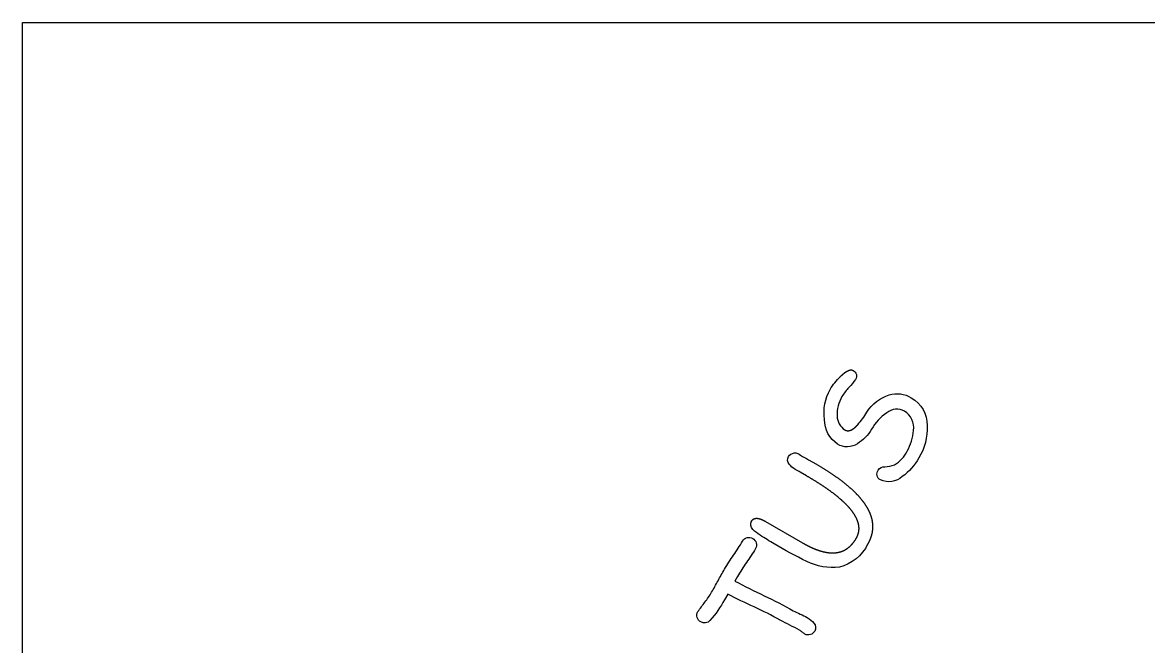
# Model space of a CAD drawing. Header units: millimetres. Extents: x -36.8 to 36.9, y -17.3 to 17.4.
# Drawn here: x -36.85 to -11.24, y 3.17 to 17.35 of the extents above; entities that cross this region are included whole.
import ezdxf

# ---------------------------------------------------------------- set-up
doc = ezdxf.new("R2010")
doc.units = ezdxf.units.MM
doc.layers.get('0').update_dxf_attribs({"lineweight": 25, "true_color": 0xffffff})
doc.layers.add('1', color=3, linetype='Continuous', lineweight=25, true_color=0x00ff00)

msp = doc.modelspace()

# ---------------------------------------------------------------- linework, layer by layer
for p, q in [((-36.85, 17.35), (36.85, 17.35)), ((-36.85, -17.35), (-36.85, 17.35))]:
    msp.add_line(p, q)
at = {"layer": '1', "flags": 128}
for points in [[(-17.334, 6.954, -0.22912), (-17.409, 7.051, -0.191926), (-17.387, 7.177, -0.26278), (-17.235, 7.254, 0.090366), (-17.012, 7.299, 0.143531), (-16.727, 7.608, 0.118952), (-16.584, 8.077, 0.304179), (-16.786, 8.519, 0.302265), (-17.191, 8.478, 0.113344), (-17.536, 8.106, -0.120268), (-17.858, 7.776, -0.289806), (-18.309, 7.765, -0.248192), (-18.608, 8.325, -0.160507), (-18.477, 9.012, -0.065487), (-18.248, 9.299), (-18.247, 9.301), (-18.245, 9.302), (-18.244, 9.304), (-18.242, 9.305), (-18.241, 9.307), (-18.239, 9.308), (-18.238, 9.31), (-18.236, 9.311), (-18.234, 9.313), (-18.233, 9.314), (-18.231, 9.316), (-18.23, 9.317), (-18.228, 9.319), (-18.227, 9.32), (-18.226, 9.322), (-18.224, 9.323), (-18.223, 9.324), (-18.221, 9.326), (-18.22, 9.327), (-18.218, 9.329), (-18.217, 9.33), (-18.215, 9.331), (-18.214, 9.333), (-18.212, 9.334), (-18.211, 9.335), (-18.209, 9.337), (-18.208, 9.338), (-18.206, 9.339), (-18.205, 9.341), (-18.204, 9.342), (-18.202, 9.343), (-18.201, 9.345), (-18.199, 9.346), (-18.198, 9.347), (-18.196, 9.349), (-18.195, 9.35), (-18.194, 9.351), (-18.192, 9.352), (-18.191, 9.354), (-18.189, 9.355), (-18.188, 9.356), (-18.186, 9.357), (-18.185, 9.358), (-18.184, 9.36), (-18.182, 9.361), (-18.181, 9.362), (-18.179, 9.363), (-18.178, 9.364), (-18.177, 9.366), (-18.175, 9.367), (-18.174, 9.368), (-18.173, 9.369), (-18.171, 9.37), (-18.17, 9.371), (-18.168, 9.372), (-18.167, 9.374), (-18.166, 9.375), (-18.164, 9.376), (-18.163, 9.377), (-18.162, 9.378), (-18.16, 9.379), (-18.159, 9.38), (-18.158, 9.381), (-18.156, 9.382), (-18.155, 9.383), (-18.154, 9.384), (-18.152, 9.385), (-18.151, 9.386), (-18.15, 9.387), (-18.148, 9.388), (-18.147, 9.389), (-18.146, 9.39), (-18.144, 9.391), (-18.143, 9.392), (-18.142, 9.393), (-18.14, 9.394), (-18.139, 9.395), (-18.138, 9.396), (-18.137, 9.397), (-18.135, 9.398), (-18.134, 9.399), (-18.133, 9.4), (-18.131, 9.401), (-18.13, 9.402), (-18.129, 9.402), (-18.128, 9.403), (-18.126, 9.404), (-18.125, 9.405), (-18.124, 9.406), (-18.123, 9.407), (-18.121, 9.408), (-18.12, 9.408), (-18.119, 9.409), (-18.118, 9.41), (-18.116, 9.411), (-18.115, 9.412), (-18.114, 9.412), (-18.113, 9.413), (-18.111, 9.414), (-18.11, 9.415), (-18.109, 9.416), (-18.108, 9.416), (-18.106, 9.417), (-18.105, 9.418), (-18.104, 9.419), (-18.103, 9.419), (-18.102, 9.42), (-18.1, 9.421), (-18.099, 9.421), (-18.098, 9.422), (-18.097, 9.423), (-18.096, 9.424), (-18.094, 9.424), (-18.093, 9.425), (-18.092, 9.426), (-18.091, 9.426), (-18.09, 9.427), (-18.089, 9.427), (-18.087, 9.428), (-18.086, 9.429), (-18.085, 9.429), (-18.084, 9.43), (-18.083, 9.43), (-18.082, 9.431), (-18.08, 9.432), (-18.079, 9.432), (-18.078, 9.433), (-18.077, 9.433), (-18.076, 9.434), (-18.075, 9.434), (-18.074, 9.435), (-18.072, 9.436), (-18.071, 9.436), (-18.07, 9.437), (-18.069, 9.437), (-18.068, 9.438), (-18.067, 9.438), (-18.066, 9.439), (-18.065, 9.439), (-18.063, 9.439), (-18.062, 9.44), (-18.061, 9.44), (-18.06, 9.441), (-18.059, 9.441), (-18.058, 9.442), (-18.057, 9.442), (-18.056, 9.442), (-18.055, 9.443), (-18.054, 9.443), (-18.053, 9.444), (-18.052, 9.444), (-18.05, 9.444), (-18.049, 9.445), (-18.048, 9.445), (-18.047, 9.445), (-18.046, 9.446), (-18.045, 9.446), (-18.044, 9.446), (-18.043, 9.447), (-18.042, 9.447), (-18.041, 9.447), (-18.04, 9.448), (-18.039, 9.448), (-18.038, 9.448), (-18.037, 9.449), (-18.036, 9.449), (-18.035, 9.449), (-18.034, 9.449), (-18.033, 9.45), (-18.032, 9.45), (-18.031, 9.45), (-18.03, 9.45), (-18.029, 9.45), (-18.028, 9.451), (-18.027, 9.451), (-18.026, 9.451), (-18.025, 9.451), (-18.024, 9.451), (-18.023, 9.452), (-18.022, 9.452), (-18.021, 9.452), (-18.02, 9.452), (-18.019, 9.452), (-18.018, 9.452), (-18.017, 9.452), (-18.016, 9.452), (-18.015, 9.453), (-18.014, 9.453), (-18.013, 9.453), (-18.012, 9.453), (-18.011, 9.453), (-18.01, 9.453), (-18.009, 9.453), (-18.008, 9.453), (-18.007, 9.453), (-18.006, 9.453), (-18.005, 9.453), (-18.005, 9.453), (-18.004, 9.453), (-18.003, 9.453), (-18.002, 9.453), (-18.001, 9.453), (-18, 9.453), (-17.999, 9.453), (-17.998, 9.453), (-17.997, 9.453), (-17.996, 9.453), (-17.995, 9.453), (-17.995, 9.453), (-17.994, 9.453), (-17.993, 9.453), (-17.992, 9.453), (-17.991, 9.453), (-17.99, 9.452), (-17.989, 9.452), (-17.988, 9.452), (-17.987, 9.452), (-17.987, 9.452), (-17.986, 9.452), (-17.985, 9.452), (-17.984, 9.451), (-17.983, 9.451), (-17.982, 9.451), (-17.981, 9.451), (-17.981, 9.451), (-17.98, 9.451), (-17.979, 9.45), (-17.978, 9.45), (-17.977, 9.45), (-17.976, 9.45), (-17.976, 9.449), (-17.975, 9.449), (-17.974, 9.449), (-17.973, 9.449), (-17.972, 9.448), (-17.972, 9.448), (-17.971, 9.448), (-17.97, 9.448), (-17.969, 9.447), (-17.968, 9.447), (-17.967, 9.447), (-17.967, 9.446), (-17.966, 9.446), (-17.965, 9.446), (-17.964, 9.445), (-17.964, 9.445), (-17.963, 9.445), (-17.962, 9.444), (-17.961, 9.444), (-17.96, 9.444), (-17.96, 9.443), (-17.959, 9.443), (-17.958, 9.442), (-17.957, 9.442), (-17.957, 9.441), (-17.956, 9.441, -0.49993), (-17.904, 9.239, -0.045217), (-18.051, 9.056, 0.053614), (-18.209, 8.85, 0.150486), (-18.318, 8.406, 0.260313), (-18.142, 8.09), (-18.141, 8.09), (-18.14, 8.089), (-18.139, 8.088), (-18.138, 8.088), (-18.138, 8.087), (-18.137, 8.087), (-18.136, 8.086), (-18.135, 8.086), (-18.134, 8.086), (-18.133, 8.085), (-18.132, 8.085), (-18.131, 8.084), (-18.13, 8.084), (-18.129, 8.083), (-18.128, 8.083), (-18.127, 8.082), (-18.126, 8.082), (-18.125, 8.082), (-18.124, 8.081), (-18.123, 8.081), (-18.122, 8.08), (-18.121, 8.08), (-18.12, 8.08), (-18.119, 8.079), (-18.118, 8.079), (-18.117, 8.079), (-18.117, 8.078), (-18.116, 8.078), (-18.115, 8.078), (-18.114, 8.077), (-18.113, 8.077), (-18.112, 8.077), (-18.111, 8.077), (-18.11, 8.076), (-18.109, 8.076), (-18.108, 8.076), (-18.107, 8.075), (-18.106, 8.075), (-18.105, 8.075), (-18.104, 8.075), (-18.103, 8.075), (-18.102, 8.074), (-18.101, 8.074), (-18.1, 8.074), (-18.099, 8.074), (-18.098, 8.074), (-18.097, 8.073), (-18.096, 8.073), (-18.095, 8.073), (-18.094, 8.073), (-18.093, 8.073), (-18.092, 8.073), (-18.091, 8.072), (-18.09, 8.072), (-18.089, 8.072), (-18.088, 8.072), (-18.087, 8.072), (-18.086, 8.072), (-18.085, 8.072), (-18.084, 8.072), (-18.082, 8.072), (-18.081, 8.072), (-18.08, 8.072), (-18.079, 8.071), (-18.078, 8.071), (-18.077, 8.071), (-18.076, 8.071), (-18.075, 8.071), (-18.074, 8.071), (-18.073, 8.071), (-18.072, 8.071), (-18.071, 8.071), (-18.07, 8.071), (-18.069, 8.071), (-18.068, 8.071), (-18.067, 8.072), (-18.066, 8.072), (-18.065, 8.072), (-18.064, 8.072), (-18.063, 8.072), (-18.062, 8.072), (-18.061, 8.072), (-18.059, 8.072), (-18.058, 8.072), (-18.057, 8.072), (-18.056, 8.072), (-18.055, 8.073), (-18.054, 8.073), (-18.053, 8.073), (-18.052, 8.073), (-18.051, 8.073), (-18.05, 8.073), (-18.049, 8.073), (-18.048, 8.074), (-18.047, 8.074), (-18.046, 8.074), (-18.044, 8.074), (-18.043, 8.074), (-18.042, 8.075), (-18.041, 8.075), (-18.04, 8.075), (-18.039, 8.075), (-18.038, 8.076), (-18.037, 8.076), (-18.036, 8.076), (-18.035, 8.076), (-18.034, 8.077), (-18.032, 8.077), (-18.031, 8.077), (-18.03, 8.078), (-18.029, 8.078), (-18.028, 8.078), (-18.027, 8.079), (-18.026, 8.079), (-18.025, 8.079), (-18.024, 8.08), (-18.022, 8.08), (-18.021, 8.08), (-18.02, 8.081), (-18.019, 8.081), (-18.018, 8.082), (-18.017, 8.082), (-18.016, 8.082), (-18.015, 8.083), (-18.013, 8.083), (-18.012, 8.084), (-18.011, 8.084), (-18.01, 8.085), (-18.009, 8.085), (-18.008, 8.085), (-18.007, 8.086), (-18.005, 8.086), (-18.004, 8.087), (-18.003, 8.087), (-18.002, 8.088), (-18.001, 8.088), (-18, 8.089), (-17.999, 8.089), (-17.997, 8.09), (-17.996, 8.091), (-17.995, 8.091), (-17.994, 8.092), (-17.993, 8.092), (-17.992, 8.093), (-17.99, 8.093), (-17.989, 8.094), (-17.988, 8.095), (-17.987, 8.095), (-17.986, 8.096), (-17.985, 8.096), (-17.983, 8.097), (-17.982, 8.098), (-17.981, 8.098), (-17.98, 8.099), (-17.979, 8.1), (-17.978, 8.1), (-17.976, 8.101), (-17.975, 8.102), (-17.974, 8.102), (-17.973, 8.103), (-17.972, 8.104), (-17.971, 8.104), (-17.969, 8.105), (-17.968, 8.106), (-17.967, 8.107), (-17.966, 8.107), (-17.965, 8.108), (-17.963, 8.109), (-17.962, 8.11), (-17.961, 8.11), (-17.96, 8.111), (-17.959, 8.112), (-17.957, 8.113), (-17.956, 8.113), (-17.955, 8.114), (-17.954, 8.115), (-17.953, 8.116), (-17.951, 8.117), (-17.95, 8.118), (-17.949, 8.118), (-17.948, 8.119), (-17.946, 8.12), (-17.945, 8.121), (-17.944, 8.122), (-17.943, 8.123), (-17.942, 8.124), (-17.94, 8.125), (-17.939, 8.126), (-17.938, 8.126), (-17.937, 8.127), (-17.935, 8.128), (-17.934, 8.129), (-17.933, 8.13), (-17.932, 8.131), (-17.93, 8.132), (-17.929, 8.133), (-17.928, 8.134), (-17.927, 8.135), (-17.925, 8.136), (-17.924, 8.137), (-17.923, 8.138), (-17.922, 8.139), (-17.92, 8.14), (-17.919, 8.141), (-17.918, 8.142), (-17.917, 8.143), (-17.915, 8.144), (-17.914, 8.145), (-17.913, 8.146), (-17.912, 8.148), (-17.91, 8.149), (-17.909, 8.15), (-17.908, 8.151), (-17.907, 8.152), (-17.905, 8.153), (-17.904, 8.154), (-17.903, 8.155), (-17.901, 8.156), (-17.9, 8.158), (-17.899, 8.159), (-17.898, 8.16), (-17.896, 8.161), (-17.895, 8.162), (-17.894, 8.163), (-17.892, 8.165), (-17.891, 8.166), (-17.89, 8.167), (-17.889, 8.168), (-17.887, 8.17), (-17.886, 8.171), (-17.885, 8.172), (-17.883, 8.173), (-17.882, 8.174), (-17.881, 8.176), (-17.879, 8.177), (-17.878, 8.178), (-17.877, 8.18), (-17.876, 8.181), (-17.874, 8.182), (-17.873, 8.184), (-17.872, 8.185), (-17.87, 8.186), (-17.869, 8.188), (-17.868, 8.189), (-17.866, 8.19), (-17.865, 8.192), (-17.864, 8.193), (-17.862, 8.194), (-17.861, 8.196), (-17.86, 8.197), (-17.858, 8.198), (-17.857, 8.2), (-17.856, 8.201), (-17.854, 8.203), (-17.853, 8.204), (-17.852, 8.206, 0.033408), (-17.641, 8.491, -0.181656), (-17.137, 8.886, -0.209517), (-16.633, 8.821, -0.271552), (-16.27, 8.19, -0.146677), (-16.461, 7.452, -0.109411), (-16.839, 7.029, -0.306007)], [(-17.626, 5.489, -0.226573), (-18.268, 4.972, -0.14921), (-19.009, 5.101, -0.023857), (-19.749, 5.5, -0.016695), (-20.069, 5.696, -0.055678), (-20.236, 5.827, -0.354405), (-20.266, 6.016), (-20.265, 6.017), (-20.265, 6.018), (-20.264, 6.019), (-20.264, 6.02), (-20.263, 6.021), (-20.262, 6.022), (-20.262, 6.023), (-20.261, 6.024), (-20.261, 6.025), (-20.26, 6.026), (-20.259, 6.027), (-20.259, 6.028), (-20.258, 6.029), (-20.257, 6.03), (-20.257, 6.031), (-20.256, 6.032), (-20.255, 6.033), (-20.255, 6.034), (-20.254, 6.034), (-20.253, 6.035), (-20.252, 6.036), (-20.252, 6.037), (-20.251, 6.038), (-20.25, 6.039), (-20.25, 6.04), (-20.249, 6.04), (-20.248, 6.041), (-20.247, 6.042), (-20.247, 6.043), (-20.246, 6.044), (-20.245, 6.044), (-20.244, 6.045), (-20.244, 6.046), (-20.243, 6.047), (-20.242, 6.047), (-20.241, 6.048), (-20.241, 6.049), (-20.24, 6.05), (-20.239, 6.05), (-20.238, 6.051), (-20.237, 6.052), (-20.237, 6.052), (-20.236, 6.053), (-20.235, 6.054), (-20.234, 6.054), (-20.233, 6.055), (-20.233, 6.056), (-20.232, 6.056), (-20.231, 6.057), (-20.23, 6.058), (-20.229, 6.058), (-20.228, 6.059), (-20.227, 6.059), (-20.227, 6.06), (-20.226, 6.061), (-20.225, 6.061), (-20.224, 6.062), (-20.223, 6.062), (-20.222, 6.063), (-20.221, 6.063), (-20.22, 6.064), (-20.219, 6.064), (-20.219, 6.065), (-20.218, 6.065), (-20.217, 6.066), (-20.216, 6.066), (-20.215, 6.067), (-20.214, 6.067), (-20.213, 6.068), (-20.212, 6.068), (-20.211, 6.069), (-20.21, 6.069), (-20.209, 6.07), (-20.208, 6.07), (-20.207, 6.07), (-20.206, 6.071), (-20.205, 6.071), (-20.204, 6.072), (-20.203, 6.072), (-20.202, 6.072), (-20.201, 6.073), (-20.2, 6.073), (-20.199, 6.073), (-20.198, 6.074), (-20.197, 6.074), (-20.196, 6.074), (-20.195, 6.075), (-20.194, 6.075), (-20.193, 6.075), (-20.192, 6.076), (-20.191, 6.076), (-20.19, 6.076), (-20.189, 6.076), (-20.188, 6.077), (-20.187, 6.077), (-20.186, 6.077), (-20.184, 6.077), (-20.183, 6.078), (-20.182, 6.078), (-20.181, 6.078), (-20.18, 6.078), (-20.179, 6.078), (-20.178, 6.079), (-20.177, 6.079), (-20.176, 6.079), (-20.174, 6.079), (-20.173, 6.079), (-20.172, 6.079), (-20.171, 6.079), (-20.17, 6.08), (-20.169, 6.08), (-20.168, 6.08), (-20.166, 6.08), (-20.165, 6.08), (-20.164, 6.08), (-20.163, 6.08), (-20.162, 6.08), (-20.161, 6.08), (-20.159, 6.08), (-20.158, 6.08), (-20.157, 6.08), (-20.156, 6.08), (-20.155, 6.08), (-20.153, 6.08), (-20.152, 6.08), (-20.151, 6.08), (-20.15, 6.08), (-20.148, 6.08), (-20.147, 6.08), (-20.146, 6.08), (-20.145, 6.08), (-20.143, 6.08), (-20.142, 6.08), (-20.141, 6.08), (-20.14, 6.08), (-20.138, 6.08), (-20.137, 6.08), (-20.136, 6.08), (-20.134, 6.08), (-20.133, 6.079), (-20.132, 6.079), (-20.13, 6.079), (-20.129, 6.079), (-20.128, 6.079), (-20.126, 6.079), (-20.125, 6.078), (-20.124, 6.078), (-20.122, 6.078), (-20.121, 6.078), (-20.12, 6.078), (-20.118, 6.077), (-20.117, 6.077), (-20.116, 6.077), (-20.114, 6.077), (-20.113, 6.076), (-20.111, 6.076), (-20.11, 6.076), (-20.109, 6.076), (-20.107, 6.075), (-20.106, 6.075), (-20.104, 6.075), (-20.103, 6.074), (-20.102, 6.074), (-20.1, 6.074), (-20.099, 6.074), (-20.097, 6.073), (-20.096, 6.073), (-20.094, 6.072), (-20.093, 6.072), (-20.092, 6.072), (-20.09, 6.071), (-20.089, 6.071), (-20.087, 6.071), (-20.086, 6.07), (-20.084, 6.07), (-20.083, 6.069), (-20.081, 6.069), (-20.08, 6.068), (-20.078, 6.068), (-20.077, 6.068), (-20.075, 6.067), (-20.074, 6.067), (-20.072, 6.066), (-20.071, 6.066), (-20.069, 6.065), (-20.068, 6.065), (-20.066, 6.064), (-20.065, 6.064), (-20.063, 6.063), (-20.061, 6.062), (-20.06, 6.062), (-20.058, 6.061), (-20.057, 6.061), (-20.055, 6.06), (-20.054, 6.06), (-20.052, 6.059), (-20.05, 6.058), (-20.049, 6.058), (-20.047, 6.057), (-20.046, 6.057), (-20.044, 6.056), (-20.042, 6.055), (-20.041, 6.055), (-20.039, 6.054), (-20.037, 6.053), (-20.036, 6.053), (-20.034, 6.052), (-20.033, 6.051), (-20.031, 6.051), (-20.029, 6.05), (-20.028, 6.049), (-20.026, 6.048), (-20.024, 6.048), (-20.023, 6.047), (-20.021, 6.046), (-20.019, 6.045), (-20.017, 6.045), (-20.016, 6.044), (-20.014, 6.043), (-20.012, 6.042), (-20.011, 6.042), (-20.009, 6.041), (-20.007, 6.04), (-20.005, 6.039), (-20.004, 6.038), (-20.002, 6.037), (-20, 6.037), (-19.998, 6.036), (-19.997, 6.035), (-19.995, 6.034), (-19.993, 6.033), (-19.991, 6.032), (-19.99, 6.031), (-19.988, 6.03), (-19.986, 6.029), (-19.984, 6.029), (-19.983, 6.028), (-19.981, 6.027), (-19.979, 6.026), (-19.977, 6.025), (-19.975, 6.024), (-19.973, 6.023), (-19.972, 6.022), (-19.97, 6.021), (-19.968, 6.02), (-19.966, 6.019), (-19.964, 6.018), (-19.962, 6.017), (-19.961, 6.016), (-19.959, 6.015), (-19.957, 6.014), (-19.955, 6.013), (-19.953, 6.012), (-19.951, 6.011), (-19.949, 6.009), (-19.947, 6.008), (-19.105, 5.522), (-19.098, 5.518), (-19.091, 5.514), (-19.084, 5.51), (-19.078, 5.506), (-19.071, 5.503), (-19.064, 5.499), (-19.057, 5.495), (-19.051, 5.491), (-19.044, 5.488), (-19.037, 5.484), (-19.031, 5.481), (-19.024, 5.477), (-19.018, 5.474), (-19.011, 5.47), (-19.004, 5.467), (-18.998, 5.463), (-18.991, 5.46), (-18.985, 5.457), (-18.978, 5.453), (-18.972, 5.45), (-18.965, 5.447), (-18.959, 5.444), (-18.952, 5.44), (-18.946, 5.437), (-18.94, 5.434), (-18.933, 5.431), (-18.927, 5.428), (-18.92, 5.425), (-18.914, 5.422), (-18.908, 5.419), (-18.901, 5.416), (-18.895, 5.414), (-18.889, 5.411), (-18.883, 5.408), (-18.876, 5.405), (-18.87, 5.402), (-18.864, 5.4), (-18.858, 5.397), (-18.852, 5.394), (-18.845, 5.392), (-18.839, 5.389), (-18.833, 5.387), (-18.827, 5.384), (-18.821, 5.382), (-18.815, 5.379), (-18.809, 5.377), (-18.803, 5.375), (-18.797, 5.372), (-18.791, 5.37), (-18.785, 5.368), (-18.779, 5.366), (-18.773, 5.364), (-18.767, 5.361), (-18.761, 5.359), (-18.755, 5.357), (-18.749, 5.355), (-18.743, 5.353), (-18.737, 5.351), (-18.731, 5.349), (-18.725, 5.347), (-18.719, 5.345), (-18.714, 5.344), (-18.708, 5.342), (-18.702, 5.34), (-18.696, 5.338), (-18.69, 5.337), (-18.685, 5.335), (-18.679, 5.333), (-18.673, 5.332), (-18.668, 5.33), (-18.662, 5.329), (-18.656, 5.327), (-18.651, 5.326), (-18.645, 5.324), (-18.639, 5.323), (-18.634, 5.321), (-18.628, 5.32), (-18.623, 5.319), (-18.617, 5.318), (-18.611, 5.316), (-18.606, 5.315), (-18.6, 5.314), (-18.595, 5.313), (-18.589, 5.312), (-18.584, 5.311), (-18.579, 5.31), (-18.573, 5.309), (-18.568, 5.308), (-18.562, 5.307), (-18.557, 5.306), (-18.552, 5.305), (-18.546, 5.304), (-18.541, 5.303), (-18.536, 5.303), (-18.53, 5.302), (-18.525, 5.301), (-18.52, 5.301), (-18.514, 5.3), (-18.509, 5.299), (-18.504, 5.299), (-18.499, 5.298), (-18.494, 5.298), (-18.488, 5.297), (-18.483, 5.297), (-18.478, 5.297), (-18.473, 5.296), (-18.468, 5.296), (-18.463, 5.296), (-18.458, 5.295), (-18.453, 5.295), (-18.448, 5.295), (-18.443, 5.295), (-18.438, 5.295), (-18.433, 5.295), (-18.428, 5.295), (-18.423, 5.295), (-18.418, 5.295), (-18.413, 5.295), (-18.408, 5.295), (-18.403, 5.295), (-18.398, 5.295), (-18.393, 5.295), (-18.388, 5.296), (-18.383, 5.296), (-18.379, 5.296), (-18.374, 5.296), (-18.369, 5.297), (-18.364, 5.297), (-18.359, 5.298), (-18.355, 5.298), (-18.35, 5.299), (-18.345, 5.299), (-18.34, 5.3), (-18.336, 5.3), (-18.331, 5.301), (-18.326, 5.302), (-18.322, 5.302), (-18.317, 5.303), (-18.313, 5.304), (-18.308, 5.305), (-18.303, 5.306), (-18.299, 5.306), (-18.294, 5.307), (-18.29, 5.308), (-18.285, 5.309), (-18.281, 5.31), (-18.276, 5.311), (-18.272, 5.312), (-18.267, 5.313), (-18.263, 5.315), (-18.259, 5.316), (-18.254, 5.317), (-18.25, 5.318), (-18.245, 5.32), (-18.241, 5.321), (-18.237, 5.322), (-18.232, 5.324), (-18.228, 5.325), (-18.224, 5.326), (-18.22, 5.328), (-18.215, 5.329), (-18.211, 5.331), (-18.207, 5.333), (-18.203, 5.334), (-18.198, 5.336), (-18.194, 5.338), (-18.19, 5.339), (-18.186, 5.341), (-18.182, 5.343), (-18.178, 5.345), (-18.174, 5.346), (-18.169, 5.348), (-18.165, 5.35), (-18.161, 5.352), (-18.157, 5.354), (-18.153, 5.356), (-18.149, 5.358), (-18.145, 5.36), (-18.141, 5.363), (-18.137, 5.365), (-18.133, 5.367), (-18.13, 5.369), (-18.126, 5.371), (-18.122, 5.374), (-18.118, 5.376), (-18.114, 5.378), (-18.11, 5.381), (-18.106, 5.383), (-18.102, 5.386), (-18.099, 5.388), (-18.095, 5.391), (-18.091, 5.393), (-18.087, 5.396), (-18.084, 5.399), (-18.08, 5.401), (-18.076, 5.404), (-18.073, 5.407), (-18.069, 5.409), (-18.065, 5.412), (-18.062, 5.415), (-18.058, 5.418), (-18.054, 5.421), (-18.051, 5.424), (-18.047, 5.427), (-18.044, 5.43), (-18.04, 5.433), (-18.037, 5.436), (-18.033, 5.439), (-18.03, 5.442), (-18.026, 5.445), (-18.023, 5.449), (-18.019, 5.452), (-18.016, 5.455), (-18.012, 5.458), (-18.009, 5.462), (-18.005, 5.465), (-18.002, 5.469), (-17.999, 5.472), (-17.995, 5.476), (-17.992, 5.479), (-17.989, 5.483), (-17.985, 5.486), (-17.982, 5.49), (-17.979, 5.493), (-17.976, 5.497), (-17.972, 5.501), (-17.969, 5.505), (-17.966, 5.508), (-17.963, 5.512), (-17.96, 5.516), (-17.957, 5.52), (-17.953, 5.524), (-17.95, 5.528), (-17.947, 5.532), (-17.944, 5.536), (-17.941, 5.54), (-17.938, 5.544), (-17.935, 5.548), (-17.932, 5.552), (-17.929, 5.557), (-17.926, 5.561), (-17.923, 5.565), (-17.92, 5.569), (-17.917, 5.574), (-17.914, 5.578), (-17.911, 5.582), (-17.908, 5.587), (-17.905, 5.591), (-17.903, 5.596), (-17.9, 5.6), (-17.897, 5.605), (-17.894, 5.61), (-17.891, 5.614), (-17.888, 5.619), (-17.886, 5.624), (-17.883, 5.628), (-17.88, 5.633), (-17.878, 5.637), (-17.875, 5.642), (-17.873, 5.646), (-17.871, 5.651), (-17.868, 5.655), (-17.866, 5.66), (-17.864, 5.664), (-17.862, 5.669), (-17.86, 5.674), (-17.858, 5.678), (-17.856, 5.683), (-17.854, 5.687), (-17.852, 5.692), (-17.85, 5.696), (-17.849, 5.701), (-17.847, 5.706), (-17.845, 5.71), (-17.844, 5.715), (-17.842, 5.72), (-17.841, 5.724), (-17.839, 5.729), (-17.838, 5.733), (-17.837, 5.738), (-17.835, 5.743), (-17.834, 5.748), (-17.833, 5.752), (-17.832, 5.757), (-17.831, 5.762), (-17.83, 5.766), (-17.829, 5.771), (-17.828, 5.776), (-17.828, 5.781), (-17.827, 5.785), (-17.826, 5.79), (-17.825, 5.795), (-17.825, 5.8), (-17.824, 5.804), (-17.824, 5.809), (-17.823, 5.814), (-17.823, 5.819), (-17.823, 5.824), (-17.823, 5.828), (-17.822, 5.833), (-17.822, 5.838), (-17.822, 5.843), (-17.822, 5.848), (-17.822, 5.853), (-17.822, 5.858), (-17.822, 5.862), (-17.822, 5.867), (-17.823, 5.872), (-17.823, 5.877), (-17.823, 5.882), (-17.824, 5.887), (-17.824, 5.892), (-17.825, 5.897), (-17.825, 5.902), (-17.826, 5.907), (-17.827, 5.912), (-17.827, 5.917), (-17.828, 5.922), (-17.829, 5.927), (-17.83, 5.932), (-17.831, 5.937), (-17.832, 5.942), (-17.833, 5.947), (-17.834, 5.952), (-17.835, 5.957), (-17.836, 5.962), (-17.838, 5.967), (-17.839, 5.972), (-17.84, 5.977), (-17.842, 5.982), (-17.843, 5.987), (-17.845, 5.992), (-17.846, 5.998), (-17.848, 6.003), (-17.85, 6.008), (-17.852, 6.013), (-17.853, 6.018), (-17.855, 6.023), (-17.857, 6.028), (-17.859, 6.034), (-17.861, 6.039), (-17.863, 6.044), (-17.866, 6.049), (-17.868, 6.054), (-17.87, 6.06), (-17.872, 6.065), (-17.875, 6.07), (-17.877, 6.075), (-17.88, 6.08), (-17.882, 6.086), (-17.885, 6.091), (-17.887, 6.096), (-17.89, 6.102), (-17.893, 6.107), (-17.896, 6.112), (-17.899, 6.117), (-17.901, 6.123), (-17.904, 6.128), (-17.907, 6.133), (-17.911, 6.139), (-17.914, 6.144), (-17.917, 6.149), (-17.92, 6.155), (-17.923, 6.16), (-17.927, 6.166), (-17.93, 6.171), (-17.934, 6.176), (-17.937, 6.182), (-17.941, 6.187), (-17.944, 6.193), (-17.948, 6.198), (-17.952, 6.203), (-17.956, 6.209), (-17.96, 6.214), (-17.963, 6.22), (-17.967, 6.225), (-17.971, 6.231), (-17.975, 6.236), (-17.98, 6.242), (-17.984, 6.247), (-17.988, 6.253), (-17.992, 6.258), (-17.997, 6.264), (-18.001, 6.269), (-18.006, 6.275), (-18.01, 6.28), (-18.015, 6.286), (-18.019, 6.292), (-18.024, 6.297), (-18.029, 6.303), (-18.033, 6.308), (-18.038, 6.314), (-18.043, 6.319), (-18.048, 6.325), (-18.053, 6.331), (-18.058, 6.336), (-18.063, 6.342), (-18.068, 6.348), (-18.074, 6.353), (-18.079, 6.359), (-18.084, 6.365), (-18.09, 6.37), (-18.095, 6.376), (-18.101, 6.382), (-18.106, 6.387), (-18.112, 6.393), (-18.117, 6.399), (-18.123, 6.405), (-18.129, 6.41), (-18.135, 6.416), (-18.141, 6.422), (-18.147, 6.428), (-18.153, 6.433), (-18.159, 6.439), (-18.165, 6.445), (-18.171, 6.451), (-18.177, 6.457), (-18.183, 6.462), (-18.19, 6.468), (-18.196, 6.474), (-18.202, 6.48), (-18.209, 6.486), (-18.215, 6.492), (-18.222, 6.498), (-18.229, 6.503), (-18.235, 6.509), (-18.242, 6.515), (-18.249, 6.521), (-18.256, 6.527), (-18.263, 6.533), (-18.27, 6.539), (-18.277, 6.545), (-18.284, 6.551), (-18.291, 6.557), (-18.298, 6.563), (-18.305, 6.569), (-18.313, 6.575), (-18.32, 6.581), (-18.328, 6.587), (-18.335, 6.593), (-18.343, 6.599), (-18.35, 6.605), (-18.358, 6.611), (-18.365, 6.617), (-18.373, 6.623), (-18.381, 6.629), (-18.389, 6.635), (-18.397, 6.641), (-18.405, 6.647), (-18.413, 6.653), (-18.421, 6.659), (-18.429, 6.665), (-18.437, 6.671), (-18.445, 6.677), (-18.454, 6.684), (-18.462, 6.69), (-18.47, 6.696), (-18.479, 6.702), (-18.487, 6.708), (-18.496, 6.714), (-18.505, 6.721), (-18.513, 6.727), (-18.522, 6.733), (-18.531, 6.739), (-18.54, 6.745), (-18.548, 6.752), (-18.557, 6.758), (-18.566, 6.764), (-18.575, 6.77), (-18.585, 6.777), (-18.594, 6.783), (-18.603, 6.789), (-18.612, 6.795), (-18.622, 6.802), (-18.631, 6.808), (-18.64, 6.814), (-18.65, 6.821), (-18.659, 6.827), (-18.669, 6.833), (-18.679, 6.84), (-18.688, 6.846), (-18.698, 6.852), (-18.708, 6.859), (-18.718, 6.865), (-18.728, 6.871), (-18.738, 6.878), (-18.748, 6.884), (-18.758, 6.89), (-18.768, 6.897), (-18.778, 6.903), (-18.789, 6.91), (-18.799, 6.916), (-18.809, 6.923), (-18.82, 6.929), (-18.83, 6.936), (-18.841, 6.942), (-18.851, 6.948), (-18.862, 6.955), (-18.873, 6.961), (-18.883, 6.968), (-18.894, 6.974), (-18.905, 6.981), (-18.916, 6.988), (-18.927, 6.994), (-18.938, 7.001), (-18.949, 7.007), (-18.96, 7.014), (-18.972, 7.02), (-18.983, 7.027), (-18.994, 7.033), (-19.005, 7.04), (-19.017, 7.047), (-19.157, 7.128, -0.003212), (-19.273, 7.193, -0.110217), (-19.411, 7.314, -0.315282), (-19.429, 7.483, -0.485351), (-19.149, 7.513, 0.00264), (-18.97, 7.412), (-18.792, 7.309), (-18.779, 7.302), (-18.767, 7.294), (-18.754, 7.287), (-18.741, 7.279), (-18.728, 7.272), (-18.716, 7.264), (-18.703, 7.257), (-18.691, 7.25), (-18.678, 7.242), (-18.666, 7.235), (-18.653, 7.227), (-18.641, 7.22), (-18.629, 7.212), (-18.617, 7.205), (-18.605, 7.197), (-18.593, 7.19), (-18.581, 7.182), (-18.569, 7.175), (-18.557, 7.167), (-18.546, 7.16), (-18.534, 7.153), (-18.523, 7.145), (-18.511, 7.138), (-18.5, 7.13), (-18.488, 7.123), (-18.477, 7.115), (-18.466, 7.108), (-18.455, 7.101), (-18.443, 7.093), (-18.432, 7.086), (-18.421, 7.078), (-18.41, 7.071), (-18.4, 7.064), (-18.389, 7.056), (-18.378, 7.049), (-18.367, 7.041), (-18.357, 7.034), (-18.346, 7.027), (-18.336, 7.019), (-18.326, 7.012), (-18.315, 7.005), (-18.305, 6.997), (-18.295, 6.99), (-18.285, 6.982), (-18.275, 6.975), (-18.265, 6.968), (-18.255, 6.96), (-18.245, 6.953), (-18.235, 6.946), (-18.225, 6.938), (-18.216, 6.931), (-18.206, 6.924), (-18.197, 6.916), (-18.187, 6.909), (-18.178, 6.902), (-18.168, 6.894), (-18.159, 6.887), (-18.15, 6.88), (-18.141, 6.872), (-18.132, 6.865), (-18.123, 6.858), (-18.114, 6.85), (-18.105, 6.843), (-18.096, 6.836), (-18.087, 6.828), (-18.079, 6.821), (-18.07, 6.814), (-18.061, 6.807), (-18.053, 6.799), (-18.045, 6.792), (-18.036, 6.785), (-18.028, 6.777), (-18.02, 6.77), (-18.012, 6.763), (-18.004, 6.756), (-17.996, 6.748), (-17.988, 6.741), (-17.98, 6.734), (-17.972, 6.727), (-17.964, 6.719), (-17.956, 6.712), (-17.949, 6.705), (-17.941, 6.698), (-17.934, 6.69), (-17.926, 6.683), (-17.919, 6.676), (-17.912, 6.669), (-17.905, 6.661), (-17.897, 6.654), (-17.89, 6.647), (-17.883, 6.64), (-17.876, 6.632), (-17.869, 6.625), (-17.863, 6.618), (-17.856, 6.611), (-17.849, 6.604), (-17.842, 6.596), (-17.836, 6.589), (-17.829, 6.582), (-17.823, 6.575), (-17.817, 6.568), (-17.81, 6.56), (-17.804, 6.553), (-17.798, 6.546), (-17.792, 6.539), (-17.786, 6.532), (-17.78, 6.524), (-17.774, 6.517), (-17.768, 6.51), (-17.762, 6.503), (-17.757, 6.496), (-17.751, 6.489), (-17.745, 6.481), (-17.74, 6.474), (-17.734, 6.467), (-17.729, 6.46), (-17.724, 6.453), (-17.718, 6.446), (-17.713, 6.439), (-17.708, 6.431), (-17.703, 6.424), (-17.698, 6.417), (-17.693, 6.41), (-17.688, 6.403), (-17.684, 6.396), (-17.679, 6.389), (-17.674, 6.382), (-17.67, 6.375), (-17.665, 6.367), (-17.661, 6.36), (-17.656, 6.353), (-17.652, 6.346), (-17.648, 6.339), (-17.643, 6.332), (-17.639, 6.325), (-17.635, 6.318), (-17.631, 6.311), (-17.627, 6.304), (-17.624, 6.297), (-17.62, 6.289), (-17.616, 6.282), (-17.612, 6.275), (-17.609, 6.268), (-17.605, 6.261), (-17.602, 6.254), (-17.598, 6.247), (-17.595, 6.24), (-17.592, 6.233), (-17.589, 6.226), (-17.585, 6.219), (-17.582, 6.212), (-17.579, 6.205), (-17.576, 6.198), (-17.573, 6.191), (-17.571, 6.184), (-17.568, 6.177), (-17.565, 6.17), (-17.563, 6.163), (-17.56, 6.156), (-17.558, 6.149), (-17.555, 6.142), (-17.553, 6.135), (-17.551, 6.128), (-17.548, 6.121), (-17.546, 6.114), (-17.544, 6.107), (-17.542, 6.1), (-17.54, 6.093), (-17.538, 6.086), (-17.536, 6.079), (-17.535, 6.072), (-17.533, 6.065), (-17.531, 6.058), (-17.53, 6.051), (-17.528, 6.044), (-17.527, 6.037), (-17.526, 6.03), (-17.524, 6.023), (-17.523, 6.016), (-17.522, 6.009), (-17.521, 6.002), (-17.52, 5.995), (-17.519, 5.988), (-17.518, 5.981), (-17.517, 5.974), (-17.516, 5.967), (-17.516, 5.96), (-17.515, 5.953), (-17.514, 5.947), (-17.514, 5.94), (-17.513, 5.933), (-17.513, 5.926), (-17.513, 5.919), (-17.513, 5.912), (-17.512, 5.905), (-17.512, 5.898), (-17.512, 5.891), (-17.512, 5.884), (-17.512, 5.877), (-17.513, 5.871), (-17.513, 5.864), (-17.513, 5.857), (-17.513, 5.85), (-17.514, 5.843), (-17.514, 5.836), (-17.515, 5.829), (-17.515, 5.822), (-17.516, 5.816), (-17.517, 5.809), (-17.518, 5.802), (-17.519, 5.795), (-17.52, 5.788), (-17.521, 5.781), (-17.522, 5.774), (-17.523, 5.768), (-17.524, 5.761), (-17.525, 5.754), (-17.527, 5.747), (-17.528, 5.74), (-17.529, 5.733), (-17.531, 5.727), (-17.533, 5.72), (-17.534, 5.713), (-17.536, 5.706), (-17.538, 5.699), (-17.54, 5.692), (-17.542, 5.686), (-17.544, 5.679), (-17.546, 5.672), (-17.548, 5.665), (-17.55, 5.658), (-17.552, 5.652), (-17.555, 5.645), (-17.557, 5.638), (-17.56, 5.631), (-17.562, 5.624), (-17.565, 5.618), (-17.567, 5.611), (-17.57, 5.604), (-17.573, 5.597), (-17.576, 5.591), (-17.579, 5.584), (-17.582, 5.577), (-17.585, 5.57), (-17.588, 5.564), (-17.591, 5.557), (-17.594, 5.55), (-17.598, 5.543), (-17.601, 5.537), (-17.604, 5.53), (-17.608, 5.523), (-17.611, 5.516), (-17.615, 5.51), (-17.619, 5.503), (-17.623, 5.496)], [(-20.176, 5.393, -0.017634), (-20.383, 5.075, 0.01986), (-20.586, 4.756), (-20.645, 4.654, 0.012133), (-19.979, 4.322, -0.017708), (-19.317, 3.981, 0.022325), (-19.159, 3.903, -0.022481), (-18.999, 3.824, -0.105349), (-18.849, 3.696, -0.328383), (-18.827, 3.516, -0.187865), (-18.927, 3.436, -0.226683), (-19.056, 3.45, -0.038246), (-19.117, 3.495, 0.038086), (-19.177, 3.539, 0.015123), (-19.394, 3.652, -0.015198), (-19.612, 3.765, 0.02082), (-20.208, 4.065, -0.013627), (-20.807, 4.36), (-20.881, 4.228, -0.059775), (-21.212, 3.761, -0.386795), (-21.422, 3.726, -0.181661), (-21.504, 3.823, -0.24795), (-21.486, 3.96, -0.012042), (-21.327, 4.175, 0.028649), (-21.176, 4.398, 0.004711), (-21.028, 4.661, -0.004711), (-20.881, 4.925, -0.016721), (-20.676, 5.243, 0.016721), (-20.471, 5.562, -0.209448), (-20.369, 5.641, -0.20453), (-20.239, 5.622, -0.204059), (-20.159, 5.521, -0.210053)]]:
    msp.add_lwpolyline(points, format="xyb", close=True, dxfattribs=at)

doc.saveas('drawing.dxf')
